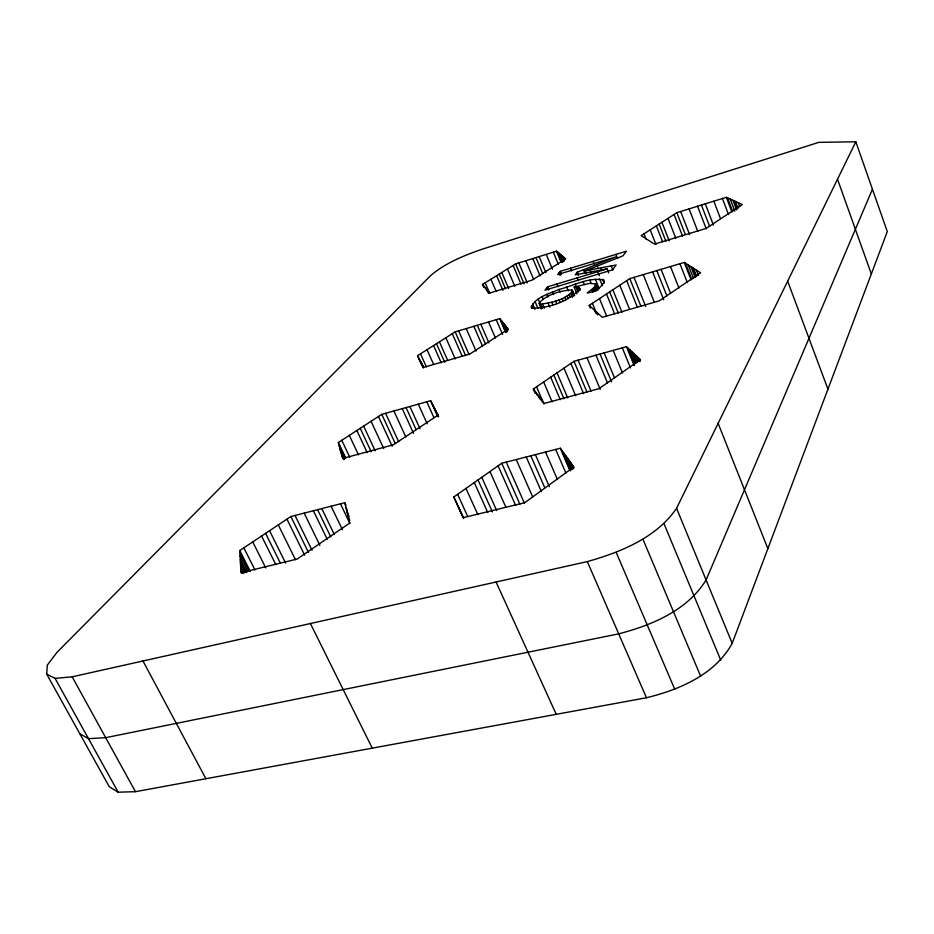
<?xml version="1.0" encoding="UTF-8"?>
<svg xmlns="http://www.w3.org/2000/svg" width="934" height="934" viewBox="0 0 934 934"><rect width="100%" height="100%" fill="white"/><g stroke="black" fill="none" stroke-linecap="round" stroke-linejoin="round"><path stroke-width="1.4" d="M46.7 674.138L47.295 665.148L56.962 652.376L430.679 275.542C445.133 263.26 462.984 255.939 480.695 249.682L818.779 142.365L855.813 141.793L887.3 231.597L732.198 643.328C715 674.593 679.578 689.642 646.456 697.745L135.442 791.682L118.186 792.207L109.266 786.732L46.7 674.138L55.071 678.376L72.175 676.823L587.323 561.591C620.736 552.111 656.17 537.961 676.578 508.318L855.813 141.793M541.3 308.967L539.175 302.908C547.231 294.315 560.377 290.649 571.83 289.925L574.655 295.693M574.141 287.112L589.179 283.411L595.612 283.878L594.316 287.275L587.311 292.949C594.246 292.05 601.087 288.162 604.228 281.729L604.064 280.142C589.109 276.616 573.523 285.909 559.046 289.423C549.344 293.801 535.882 296.755 531.142 307.274L531.796 308.243C548.585 308.127 568.771 301.916 579.804 288.629L578.485 287.135L574.141 287.112L576.932 293.848M872.438 189.217L706.092 579.956C687.401 610.509 651.955 625.103 618.705 633.859L105.694 737.673L88.508 738.677L79.834 733.774M539.093 303.725L539.63 304.227C550.955 303.025 564.603 300.164 572.484 291.198L572.472 290.416M586.354 273.405L585.268 270.767L622.931 255.869L626.387 251.211L560.307 271.339L557.668 274.573L616.148 256.803L577.34 272.156L575.192 274.865L607.065 268.887L608.699 272.915M607.065 268.887L547.721 286.773L544.954 290.17L612.541 269.844L616.148 264.976L585.268 270.767M453.819 496.981L501.756 463.252L560.342 448.238L573.861 466.942L524.803 502.667L463.299 517.658L453.819 496.981L463.661 518.533M533.326 389.011L574.025 361.306L626.434 346.689L640.455 359.613L599.021 388.649L544.277 403.418L533.326 389.011L535.042 393.004M344.739 502.714L349.841 523.005L297.199 559.034L240.972 572.729L239.793 550.546L290.883 516.525L344.739 502.714L345.989 505.329M589.191 305.43L629.796 278.624L684.248 262.454L700.593 272.798L659.322 300.841L602.325 317.303L589.191 305.43L590.288 308.103M338.318 442.541L381.796 414.346L430.644 400.709L437.964 415.186L393.447 444.771L342.615 458.466L338.318 442.541L345.743 458.232M676.835 212.683L641.156 235.648L654.512 244.113L706.139 228.41L742.261 204.558L726.337 197.308L676.835 212.683L685.276 234.411M417.51 355.726L455.173 331.862L499.748 318.634L508.306 329.13L469.907 353.986L423.674 367.354L417.51 355.726L422.075 365.719M482.551 284.426L515.65 263.878L556.559 251.188L565.759 258.846L532.135 280.107L489.825 292.996L482.551 284.426L483.684 287.042M55.071 678.376L118.186 792.207M72.175 676.823L135.442 791.682M142.972 660.992L205.9 778.734M240.365 561.439L245.595 571.795M240.458 563.167L245.047 572.262M240.668 567.031L243.891 573.418M240.879 570.943L242.175 573.511M243.856 547.838L254.97 569.973M239.793 550.546L250.277 571.398M239.875 552.216L249.518 571.386M240.073 555.94L247.837 571.351M240.283 559.711L246.786 572.624M252.752 541.907L265.735 567.895M265.595 533.361L280.375 563.144M310.415 623.538L372.257 748.157M261.59 536.023L275.775 564.545M269.576 530.71L285.594 563.05M278.297 524.908L295.471 559.758M290.883 516.525L308.512 552.543M286.96 519.141L304.647 555.193M295.027 515.463L312.026 550.243M304.192 513.116L319.907 545.421M317.595 509.672L330.776 536.933M313.392 510.746L327.215 539.268M321.81 508.598L334.36 534.598M331.115 506.205L342.393 529.683M345.977 507.652L347.214 510.233M346.841 511.096L348.09 513.688M347.238 512.673L349.106 516.572M348.534 517.786L349.783 520.413M340.466 503.811L349.853 523.437M338.645 443.755L345.463 458.162M339.369 446.429L344.973 458.279M340.093 449.137L344.377 458.174M340.431 450.375L344.109 458.139M340.77 451.624L344.448 459.4M341.517 454.391L343.981 459.598M341.774 440.299L349.783 457.275M349.328 435.396L358.528 454.94M360.244 428.321L371.183 451.706M356.846 430.527L367.202 452.628M363.641 426.114L375.153 450.783M371.067 421.292L383.711 448.495M385.567 413.295L398.678 441.735M381.796 414.346L395.257 443.487M378.457 416.506L392.21 446.242M393.879 410.972L405.788 436.902M402.239 408.637L413.54 433.341M458.466 507.127L463.381 517.903M409.863 406.5L419.973 428.671M406.045 407.574L416.155 429.71M418.304 404.153L427.2 423.767M457.637 494.296L467.747 516.572M496.082 582.01L556.232 714.335M437.381 414.019L438.56 416.657M434.824 408.964L438.455 416.716M432.43 404.235L437.801 416.144M430.644 400.709L437.754 416.459M426.78 401.783L433.89 417.521M465.996 488.424L477.811 514.552M478.033 479.936L492.37 511.879M420.498 353.834L426.324 366.805M422.098 364.377L423.289 367.027M420.545 361.458L423.511 368.031M419.016 358.574L423.02 367.109M474.285 482.586L487.781 512.568M427.036 349.69L433.586 364.318M481.781 477.309L496.666 510.548M436.493 343.7L444.759 362.264M489.965 471.553L505.924 507.36M433.551 345.568L441.245 362.824M445.868 337.758L455.243 358.913M498.091 465.832L515.696 505.527M439.435 341.832L447.678 360.384M452.278 333.695L462.178 356.134M506.275 462.096L524.394 503.122M501.756 463.252L519.899 504.22M516.233 459.54L532.578 496.725M458.617 330.834L469.066 354.605M455.173 331.862L465.634 355.597M526.251 456.971L541.393 491.611M466.218 328.581L476.071 351.091M480.812 324.261L488.914 342.883M535.392 454.624L549.355 486.696M477.321 325.289L485.435 343.887M530.816 455.804L544.791 487.817M473.842 326.328L482.539 346.234M545.514 452.033L557.458 479.586M488.505 321.973L495.44 337.98M587.323 561.591L646.456 697.745M486.707 289.33L488.424 293.299M555.695 449.417L565.911 473.118M485.575 287.987L486.707 290.626M483.111 285.08L484.232 287.695M496.234 319.685L502.574 334.395M572.775 465.424L573.92 468.086M570.394 462.132L573.231 468.751M490.922 279.243L496.106 291.303M568.035 458.874L571.993 468.086M536.56 386.816L543.973 404.06M566.973 457.415L572.157 469.475M565.922 455.955L571.666 469.323M541.475 399.717L542.607 402.379M563.634 452.78L571.059 470.059M539.572 397.219L540.704 399.857M538.708 396.098L539.84 398.725M537.856 394.977L538.988 397.604M561.369 449.639L570.452 470.794M560.342 448.238L569.973 470.643M535.999 392.525L537.155 395.199M534.155 390.108L535.31 392.77M506.123 326.445L507.839 330.438M504.64 324.635L507.489 331.243M503.963 323.806L507.372 331.722M503.298 322.989L506.707 330.893M501.85 321.203L506.356 331.698M485.178 282.804L489.673 293.229M500.402 319.44L506.03 332.492M487.968 290.813L489.112 293.463M499.748 318.634L505.516 332.025M499.223 274.082L505.504 288.793M543.646 381.994L552.134 401.853M616.23 552.449L674.815 689.42M496.631 275.693L502.936 290.416M553.862 375.036L563.961 398.795M507.466 268.969L514.844 286.306M550.675 377.196L560.248 399.67M501.803 272.483L508.645 288.513M515.65 263.878L524.102 283.843M532.684 303.994L534.96 309.364M531.446 305.862L532.555 308.477M513.105 265.466L521.009 284.111M557.038 372.876L567.674 397.931M525.795 260.738L533.664 279.429M642.931 539.187L700.652 676.216M542.607 304.332L544.277 308.278M540.809 304.437L542.467 308.383M538.241 299.125L539.934 303.141M539.63 304.227L541.381 308.15M563.996 368.136L575.671 395.782M518.814 262.898L527.255 282.874M535.077 301.554L537.914 308.243M547.721 286.773L548.818 289.4M578.076 360.174L591.047 391.136M547.289 287.298L548.398 289.937M551.749 302.172L552.858 304.823M532.8 258.566L540.097 275.962M546.88 294.35L548.001 297.012M574.025 361.306L587.019 392.222M548.083 303.2L549.741 307.169M570.908 363.431L583.61 393.646M542.175 296.732L543.296 299.394M559.046 289.423L560.155 292.097M586.996 357.687L600.188 389.315M562.093 298.541L563.202 301.192M559.011 299.767L560.12 302.418M539.187 256.581L545.923 272.67M552.473 291.933L553.593 294.595M555.555 300.981L556.664 303.632M535.988 257.574L542.724 273.639M570.686 293.533L572.332 297.502M553.325 252.192L558.357 264.31M595.962 355.189L607.485 382.94M560.307 271.339L561.404 274.001M566.623 286.843L568.292 290.859M559.898 271.841L560.995 274.503M569.121 294.794L570.219 297.432M664.062 523.811L720.756 660.163M558.987 272.95L560.096 275.612M567.16 296.043L568.269 298.693M564.825 297.304L565.922 299.954M546.25 254.387L552.403 269.167M556.862 284.018L557.972 286.656M578.485 287.135L579.57 289.773M570.476 268.245L571.573 270.907M577.364 286.96L578.998 290.906M604.146 352.9L614.549 378.072M575.227 284.158L576.336 286.831M563.412 256.897L564.51 259.559M575.916 286.948L578.088 292.202M561.813 255.566L564.008 260.878M561.101 254.97L563.832 261.59M560.377 254.363L563.12 260.983M558.812 253.067L562.63 262.279M600.048 354.044L611.56 381.831M557.259 251.771L561.603 262.267M556.559 251.188L560.902 261.66M572.484 291.198L574.13 295.156M571.83 289.925L574.013 295.191M571.865 292.26L573.499 296.23M613.194 350.378L622.488 372.97M596.674 312.189L597.76 314.851M592.413 303.305L596.814 313.987M676.578 508.318L732.198 643.328M583.201 281.893L584.299 284.578M594.619 310.345L595.705 312.983M577.34 272.156L578.426 274.783M577.002 272.576L578.088 275.203M577.154 277.9L578.251 280.562M579.255 287.485L580.353 290.112M595.39 279.266L599.173 288.489M622.289 347.845L630.473 367.833M590.031 269.868L591.117 272.518M595.612 283.878L597.783 289.19M595.764 284.963L597.947 290.299M594.911 286.54L596.546 290.544M599.488 298.635L606.586 315.961M594.316 287.275L595.95 291.28M593.615 288.034L594.713 290.707M589.926 280.258L591.035 282.955M592.81 288.804L593.907 291.49M591.899 289.61L592.997 292.284M583.388 269.763L585.011 273.709M636.86 356.298L639.031 361.633M600.585 267.895L601.671 270.556M609.68 291.898L618.343 313.159M634.419 354.056L637.665 362.007M633.322 353.04L637.105 362.299M596.721 264.485L597.795 267.124M602.512 279.196L604.135 283.177M632.236 352.036L636.649 362.847M629.855 349.841L635.342 363.279M597.667 271.724L599.301 275.728M606.505 294L614.654 313.952M593.055 261.368L594.152 264.053M599.605 278.904L602.302 285.512M627.496 347.67L634.595 365.054M626.434 346.689L634.069 365.369M612.856 289.809L622.032 312.376M639.323 358.563L640.42 361.248M626.679 280.679L637.35 307.099M615.915 254.398L617.549 258.461M619.791 285.232L629.446 309.061M611.256 265.898L612.891 269.914M633.999 277.375L645.686 306.445M629.796 278.624L640.969 306.34M643.269 274.619L654.395 302.453M652.574 271.852L663.689 299.779M661.085 269.331L670.589 293.323M643.993 233.827L646.106 239.162M718.129 423.336L767.865 548.632M656.824 270.591L666.864 295.891M670.484 266.54L678.913 287.929M650.192 229.834L655.972 244.486M679.929 263.727L687.296 282.512M661.926 222.28L669.211 240.844M659.147 224.078L665.93 241.322M656.357 225.865L662.626 241.813M692.281 267.533L695.912 276.838M691.008 266.727L695.141 277.34M688.23 264.976L693.518 278.507M668.02 218.358L675.784 238.205M685.486 263.236L691.802 279.394M684.248 262.454L691.078 279.908M680.653 211.504L689.619 234.609M696.402 270.136L698.492 275.495M674.079 214.458L682.556 236.197M693.553 268.35L696.671 276.336M689.082 208.877L697.791 231.387M697.558 206.251L706.244 228.818M705.298 203.845L713.448 225.141M701.422 205.048L709.583 226.32M713.845 201.184L720.453 218.544M726.337 197.308L731.917 212.041M722.426 198.522L728.52 214.575M738.187 202.701L739.693 206.694M735.432 201.44L738 208.259M734.182 200.868L737.265 209.029M732.945 200.308L736.529 209.8M730.236 199.07L734.824 211.224M727.551 197.856L732.63 211.282M787.654 281.157L827.944 389.174M837.518 179.188L871.329 274.001"/></g></svg>
